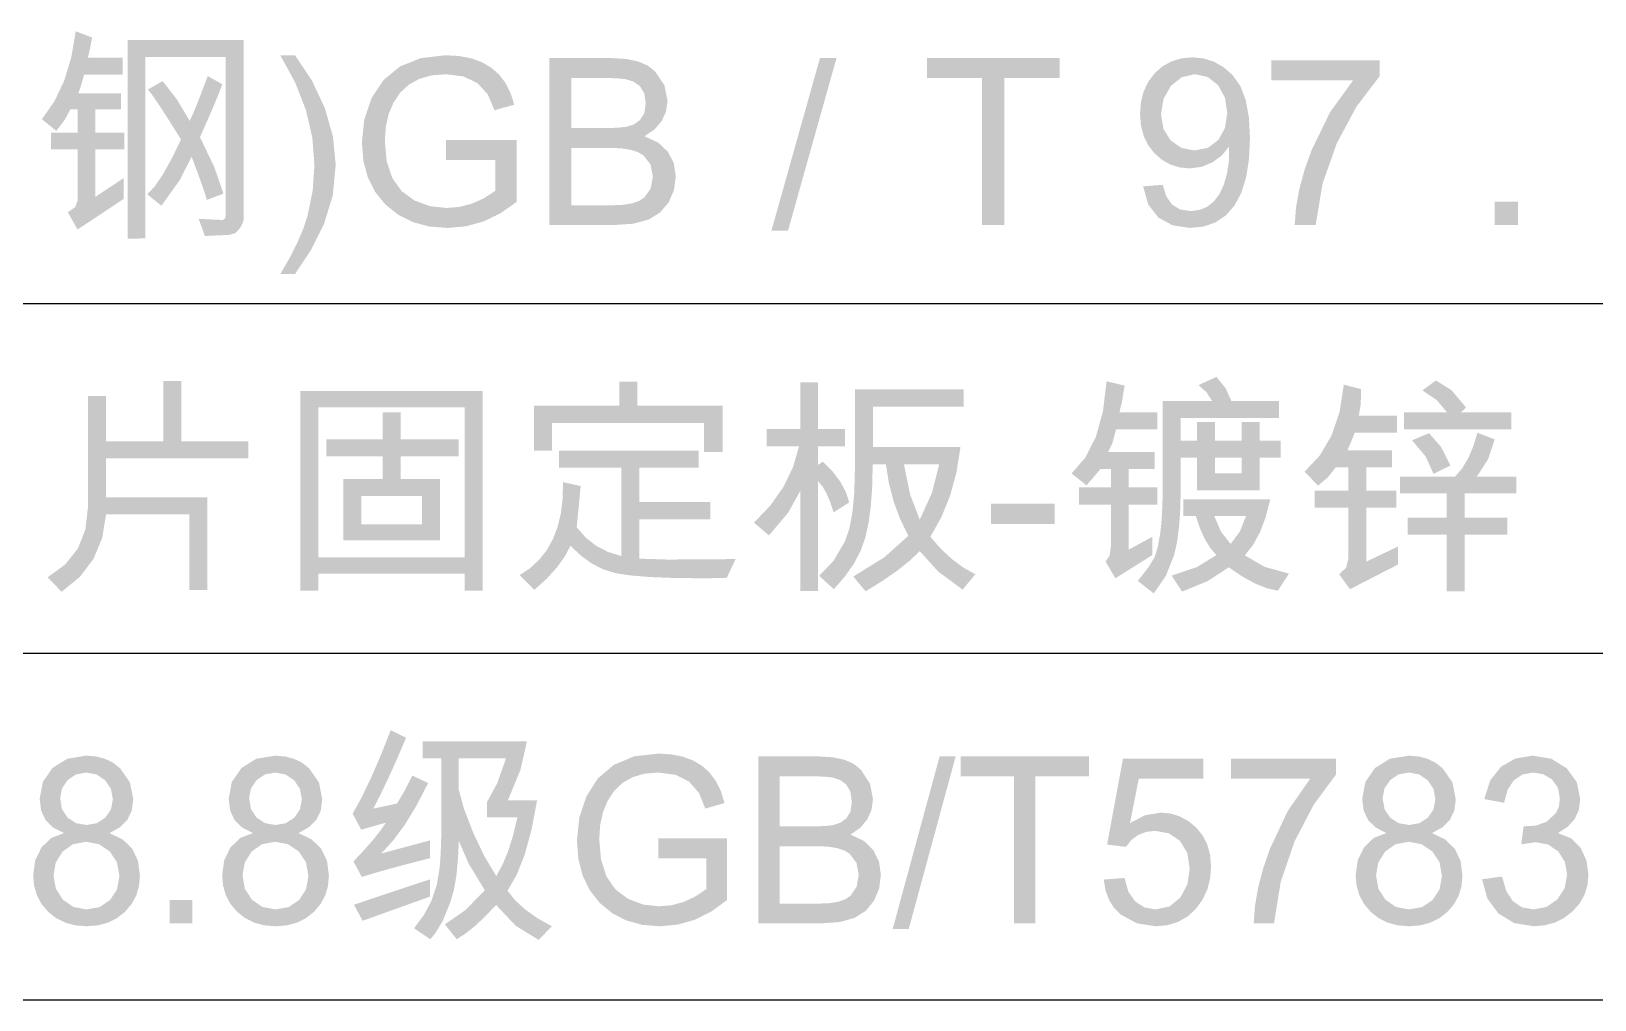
# Model space of a CAD drawing. Extents: x 3 to 592, y 5 to 207.
# Drawn here: x 422.78 to 439.32, y 182.74 to 192.99 of the extents above; entities that cross this region are included whole.
import ezdxf

# ---------------------------------------------------------------- set-up
doc = ezdxf.new("R2010")
doc.units = 0
doc.layers.get('0').update_dxf_attribs({"linetype": 'CONTINUOUS'})

msp = doc.modelspace()

# ---------------------------------------------------------------- hatches: boundary and pattern name
h = msp.add_hatch(color=7)
h.paths.add_polyline_path([(423.761565, 191.7415), (423.456743, 191.7415), (423.456743, 191.239894), (423.7544, 191.437229), (423.7544, 191.216743), (423.267676, 190.893731), (423.164048, 191.076734), (423.2417, 191.129238), (423.267676, 191.19745), (423.267676, 191.7415), (422.986557, 191.7415), (422.986557, 191.920645), (423.267676, 191.920645), (423.267676, 192.165936), (423.191609, 192.165936), (423.133318, 192.056795), (423.042781, 191.937733), (422.889543, 192.061756), (423.021111, 192.248308), (423.124774, 192.465659), (423.200532, 192.713809), (423.248384, 192.992759), (423.421466, 192.926613), (423.398728, 192.80631), (423.376817, 192.713292), (423.74558, 192.713292), (423.74558, 192.533596), (423.337681, 192.533596), (423.31391, 192.45237), (423.295513, 192.392279), (423.28249, 192.353375), (423.274842, 192.33571), (423.728492, 192.33571), (423.728492, 192.165936), (423.456743, 192.165936), (423.456743, 191.920645), (423.761565, 191.920645)])
h.paths.add_polyline_path([(425.023848, 190.994603), (425.014064, 190.960979), (424.985263, 190.905858), (424.936963, 190.85549), (424.870059, 190.836956), (424.614847, 190.824829), (424.583427, 190.911921), (424.548701, 191.00673), (424.806118, 190.994603), (424.828443, 191.01114), (424.835884, 191.044213), (424.835884, 192.719356), (423.986461, 192.719356), (423.986461, 190.801678), (423.917766, 190.79844), (423.797394, 190.797268), (423.797394, 192.899052), (425.023848, 192.899052)])
h.paths.add_polyline_path([(424.811079, 191.273518), (424.635242, 191.206821), (424.617069, 191.269858), (424.584116, 191.367156), (424.536488, 191.498664), (424.474287, 191.66433), (424.351021, 191.419246), (424.154582, 191.145636), (424.005754, 191.266352), (424.083802, 191.349844), (424.169189, 191.474574), (424.262017, 191.640438), (424.36239, 191.847333), (424.226068, 192.064176), (424.122198, 192.224433), (424.050781, 192.328157), (424.011817, 192.375398), (424.167811, 192.464694), (424.317879, 192.272596), (424.453892, 192.044117), (424.481995, 192.101995), (424.523276, 192.200387), (424.577683, 192.339293), (424.645163, 192.518714), (424.798953, 192.432173), (424.768679, 192.349387), (424.719233, 192.228361), (424.650667, 192.069094), (424.563032, 191.871587), (424.715168, 191.553536)])
h = msp.add_hatch(color=7)
h.dxf.hatch_style = 2
h.paths.add_polyline_path([(425.568796, 192.738648), (425.747734, 192.471033), (425.884091, 192.180267), (425.970425, 191.878615), (425.999295, 191.579443), (425.968703, 191.255742), (425.876925, 190.956018), (425.738777, 190.678619), (425.568796, 190.421891), (425.412802, 190.421891), (425.511487, 190.592526), (425.592498, 190.752206), (425.655733, 190.900931), (425.701087, 191.0387), (425.755933, 191.305489), (425.774399, 191.577238), (425.751773, 191.868702), (425.683931, 192.15939), (425.570923, 192.449355), (425.412802, 192.738648)])
h = msp.add_hatch(color=7)
h.dxf.hatch_style = 2
h.paths.add_polyline_path([(427.915896, 191.187529), (427.744226, 191.066072), (427.564909, 190.979445), (427.377944, 190.927544), (427.18333, 190.910267), (426.989113, 190.925684), (426.814843, 190.972003), (426.660417, 191.049329), (426.525731, 191.157763), (426.416573, 191.291932), (426.338731, 191.446462), (426.292101, 191.621456), (426.276581, 191.817016), (426.301937, 192.059207), (426.378556, 192.284447), (426.50506, 192.476408), (426.67952, 192.619586), (426.900557, 192.708883), (427.166243, 192.738648), (427.308146, 192.730397), (427.435374, 192.705713), (427.547925, 192.664699), (427.6458, 192.607459), (427.728672, 192.533889), (427.796971, 192.443886), (427.850594, 192.337553), (427.889437, 192.214994), (427.678873, 192.156014), (427.609764, 192.322619), (427.501382, 192.442095), (427.353243, 192.514028), (427.166243, 192.538006), (427.015752, 192.52581), (426.885054, 192.489223), (426.774096, 192.428245), (426.682827, 192.342876), (426.61129, 192.237766), (426.560319, 192.117567), (426.529813, 191.982278), (426.519667, 191.831899), (426.539235, 191.615272), (426.598491, 191.438332), (426.696607, 191.300597), (426.832758, 191.201309), (426.994953, 191.141295), (427.171204, 191.121383), (427.307733, 191.132752), (427.439508, 191.166858), (427.566528, 191.223702), (427.688795, 191.303284), (427.688795, 191.631257), (427.166243, 191.631257), (427.166243, 191.842372), (427.915896, 191.842372)])
h = msp.add_hatch(color=7)
h.paths.add_polyline_path([(429.265968, 191.880957), (429.411902, 191.81426), (429.515669, 191.716144), (429.57768, 191.593705), (429.598351, 191.454317), (429.579472, 191.31169), (429.523386, 191.181465), (429.432504, 191.073703), (429.310617, 190.999013), (429.148146, 190.955122), (428.936893, 190.940584), (428.258898, 190.940584), (428.258898, 192.708332), (428.923663, 192.708332), (429.073094, 192.699555), (429.198858, 192.67326), (429.30085, 192.629499), (429.378967, 192.568323), (429.478186, 192.420322), (429.511259, 192.257437), (429.495963, 192.145885), (429.450074, 192.043015), (429.373524, 191.953304)])
h.paths.add_polyline_path([(428.493164, 191.968049), (428.877913, 191.968049), (428.98664, 191.971357), (429.07635, 191.981279), (429.152004, 192.005325), (429.218564, 192.051283), (429.264728, 192.123492), (429.2803, 192.227121), (429.264659, 192.336261), (429.218012, 192.412329), (429.149386, 192.460285), (429.069184, 192.485089), (428.970792, 192.495011), (428.847596, 192.498319), (428.493164, 192.498319)])
h.paths.add_polyline_path([(428.493164, 191.150597), (428.934136, 191.150597), (429.043699, 191.155575), (429.135123, 191.170579), (429.208461, 191.195711), (429.263763, 191.231075), (429.332734, 191.327399), (429.355816, 191.454317), (429.331149, 191.581648), (429.2577, 191.677559), (429.198694, 191.71269), (429.120103, 191.737848), (429.021978, 191.752981), (428.904371, 191.758036), (428.493164, 191.758036)])
h = msp.add_hatch(color=7)
h.dxf.hatch_style = 2
h.paths.add_polyline_path([(431.299172, 192.708332), (430.78599, 190.881604), (430.610704, 190.881604), (431.123885, 192.708332)])
h = msp.add_hatch(color=7)
h.dxf.hatch_style = 2
h.paths.add_polyline_path([(433.660925, 192.498319), (433.074432, 192.498319), (433.074432, 190.940584), (432.839063, 190.940584), (432.839063, 192.498319), (432.256979, 192.498319), (432.256979, 192.708332), (433.660925, 192.708332)])
h = msp.add_hatch(color=7)
h.paths.add_polyline_path([(435.453999, 191.772368), (435.377862, 191.678455), (435.278161, 191.604799), (435.161441, 191.556705), (435.035627, 191.540858), (434.930215, 191.550797), (434.833124, 191.580683), (434.744404, 191.63062), (434.664108, 191.70071), (434.59723, 191.786691), (434.549524, 191.885023), (434.520938, 191.995653), (434.511421, 192.118531), (434.521136, 192.24401), (434.550282, 192.357552), (434.598857, 192.459208), (434.666864, 192.54903), (434.750261, 192.622187), (434.844975, 192.67457), (434.950955, 192.706075), (435.068148, 192.7166), (435.187211, 192.704611), (435.298005, 192.668644), (435.400531, 192.608699), (435.494789, 192.524777), (435.573647, 192.411399), (435.629974, 192.263087), (435.663771, 192.079843), (435.675036, 191.861665), (435.664718, 191.637484), (435.633833, 191.443637), (435.582484, 191.280072), (435.510774, 191.146739), (435.419712, 191.043282), (435.311028, 190.969385), (435.18467, 190.925047), (435.040588, 190.910267), (434.857033, 190.937552), (434.706551, 191.019408), (434.598789, 191.156729), (434.543943, 191.350688), (434.751751, 191.367225), (434.788656, 191.245363), (434.849798, 191.158383), (434.935228, 191.106233), (435.044997, 191.088861), (435.139565, 191.100239), (435.222351, 191.134405), (435.293354, 191.191413), (435.352575, 191.271313), (435.398964, 191.371152), (435.432226, 191.487941), (435.452259, 191.62168)])
h.paths.add_polyline_path([(435.087441, 191.730476), (435.23055, 191.758588), (435.341, 191.842924), (435.411211, 191.970599), (435.434706, 192.128453), (435.410453, 192.288788), (435.338244, 192.420597), (435.228759, 192.508654), (435.092402, 192.538006), (434.953013, 192.506725), (434.837189, 192.413431), (434.75933, 192.275421), (434.733561, 192.111365), (434.758917, 191.958817), (434.835535, 191.83686), (434.949706, 191.757003)])
h = msp.add_hatch(color=7)
h.dxf.hatch_style = 2
h.paths.add_polyline_path([(437.046957, 192.516509), (436.803389, 192.196873), (436.59496, 191.809851), (436.443238, 191.382039), (436.370065, 190.940584), (436.147925, 190.940584), (436.162101, 191.12519), (436.196432, 191.31858), (436.251019, 191.520859), (436.325967, 191.732129), (436.521235, 192.133138), (436.76694, 192.474616), (435.899878, 192.474616), (435.899878, 192.684078), (437.046957, 192.684078)])
h = msp.add_hatch(color=7)
h.dxf.hatch_style = 2
h.paths.add_polyline_path([(438.510931, 190.940584), (438.262884, 190.940584), (438.262884, 191.187529), (438.510931, 191.187529)])
h = msp.add_hatch(color=7)
h.dxf.hatch_style = 2
h.paths.add_polyline_path([(425.074093, 188.471382), (423.567621, 188.471382), (423.567621, 188.059073), (424.640837, 188.059073), (424.640837, 187.076256), (424.450117, 187.076256), (424.450117, 187.878275), (423.569826, 187.878275), (423.528054, 187.626714), (423.435743, 187.406159), (423.292789, 187.21661), (423.099088, 187.058066), (422.950811, 187.211304), (423.137148, 187.347618), (423.270309, 187.515919), (423.350244, 187.716157), (423.376901, 187.948279), (423.376901, 189.130636), (423.567621, 189.130636), (423.567621, 188.651078), (424.176714, 188.651078), (424.176714, 189.291039), (424.366332, 189.291039), (424.366332, 188.651078), (425.074093, 188.651078)])
h = msp.add_hatch(color=7)
h.paths.add_polyline_path([(430.092927, 188.537528), (429.897245, 188.537528), (429.897245, 188.846209), (428.28935, 188.846209), (428.28935, 188.55186), (428.09863, 188.55186), (428.09863, 189.027007), (428.999867, 189.027007), (428.999867, 189.283874), (429.19169, 189.283874), (429.19169, 189.027007), (430.092927, 189.027007)])
h.paths.add_polyline_path([(430.231282, 187.404229), (430.138126, 187.206343), (430.00866, 187.202622), (429.858109, 187.201382), (429.562425, 187.204776), (429.314542, 187.214887), (429.114511, 187.231613), (428.962384, 187.25485), (428.836078, 187.293185), (428.714268, 187.354413), (428.596903, 187.438482), (428.483929, 187.545341), (428.421909, 187.42844), (428.337513, 187.311694), (428.230689, 187.195052), (428.101386, 187.078461), (427.945943, 187.233904), (428.057304, 187.30899), (428.153252, 187.397822), (428.233774, 187.500399), (428.298859, 187.616723), (428.348492, 187.746793), (428.382661, 187.890608), (428.401352, 188.04817), (428.404554, 188.219477), (428.591967, 188.177033), (428.550075, 187.740471), (428.645883, 187.631545), (428.756367, 187.544583), (428.881528, 187.479634), (429.021364, 187.436751), (429.021364, 188.372715), (428.362111, 188.372715), (428.362111, 188.55186), (429.842124, 188.55186), (429.842124, 188.372715), (429.210982, 188.372715), (429.210982, 188.007259), (429.965596, 188.007259), (429.965596, 187.82646), (429.210982, 187.82646), (429.210982, 187.40919), (429.511946, 187.399269)])
h = msp.add_hatch(color=7)
h.paths.add_polyline_path([(435.99912, 188.478548), (435.778634, 188.478548), (435.778634, 188.132385), (435.11442, 188.132385), (435.11442, 188.478548), (434.941889, 188.478548), (434.941889, 188.155536), (434.937566, 187.938185), (434.924664, 187.748326), (434.903287, 187.585958), (434.873539, 187.451083), (434.785206, 187.227634), (434.65636, 187.040979), (434.487688, 187.172719), (434.604752, 187.323201), (434.666833, 187.427381), (434.698597, 187.531491), (434.725813, 187.681491), (434.736751, 187.778427), (434.744692, 187.897223), (434.749532, 188.037826), (434.751169, 188.200184), (434.751169, 189.076617), (435.274823, 189.076617), (435.216463, 189.168325), (435.130405, 189.246391), (435.320023, 189.333483), (435.41683, 189.21442), (435.477671, 189.078821), (435.981481, 189.078821), (435.981481, 188.898023), (434.941889, 188.898023), (434.941889, 188.659347), (435.11442, 188.659347), (435.11442, 188.856131), (435.305691, 188.856131), (435.305691, 188.659347), (435.587914, 188.659347), (435.587914, 188.856131), (435.778634, 188.856131), (435.778634, 188.659347), (435.99912, 188.659347)])
h.paths.add_polyline_path([(435.587914, 188.313183), (435.587914, 188.478548), (435.305691, 188.478548), (435.305691, 188.313183)])
h.paths.add_polyline_path([(434.693291, 187.981903), (434.392879, 187.981903), (434.392879, 187.505653), (434.640926, 187.639598), (434.640926, 187.446673), (434.250665, 187.201382), (434.147588, 187.377771), (434.189274, 187.441712), (434.203261, 187.54038), (434.203261, 187.981903), (433.866468, 187.981903), (433.866468, 188.162702), (434.203261, 188.162702), (434.203261, 188.357832), (434.093018, 188.357832), (433.944741, 188.184199), (433.787093, 188.310979), (433.933958, 188.480787), (434.044649, 188.699999), (434.119166, 188.968613), (434.15751, 189.28663), (434.348231, 189.241981), (434.317362, 189.05567), (434.299517, 188.986493), (434.29366, 188.957003), (434.693291, 188.957003), (434.693291, 188.777858), (434.257831, 188.777858), (434.218695, 188.631855), (434.174598, 188.537528), (434.666833, 188.537528), (434.666833, 188.357832), (434.392879, 188.357832), (434.392879, 188.162702), (434.693291, 188.162702)])
h.paths.add_polyline_path([(436.087315, 187.250992), (435.969906, 187.069091), (435.852497, 187.096376), (435.72682, 187.146812), (435.592875, 187.220399), (435.450661, 187.317137), (435.226592, 187.170721), (434.956221, 187.060271), (434.845978, 187.229494), (435.114213, 187.320307), (435.320023, 187.446673), (435.255617, 187.521096), (435.197929, 187.614587), (435.146855, 187.727199), (435.102293, 187.858982), (434.970001, 187.858982), (434.970001, 188.035922), (435.888877, 188.035922), (435.842368, 187.851024), (435.782217, 187.690724), (435.708423, 187.555021), (435.620987, 187.443917), (435.828519, 187.322443)])
h.paths.add_polyline_path([(435.633113, 187.858982), (435.297974, 187.858982), (435.367496, 187.695271), (435.470505, 187.564633), (435.569172, 187.698578)])
h = msp.add_hatch(color=7)
h.paths.add_polyline_path([(438.439911, 188.777858), (437.304408, 188.777858), (437.304408, 188.957003), (437.760814, 188.957003), (437.652156, 189.087228), (437.500089, 189.190167), (437.643405, 189.296), (437.808081, 189.192165), (437.962007, 189.009368), (437.906335, 188.957003), (438.439911, 188.957003)])
h.paths.add_polyline_path([(437.242671, 187.347454), (436.733349, 187.085627), (436.618145, 187.243826), (436.691594, 187.312108), (436.716261, 187.411395), (436.716261, 187.948279), (436.359625, 187.948279), (436.359625, 188.127424), (436.716261, 188.127424), (436.716261, 188.37492), (436.582316, 188.37492), (436.500047, 188.270395), (436.395454, 188.181994), (436.252689, 188.330271), (436.415142, 188.50256), (436.538632, 188.713504), (436.623054, 188.963101), (436.668305, 189.251352), (436.849104, 189.204499), (436.847726, 189.044922), (436.826504, 188.923379), (437.232198, 188.923379), (437.232198, 188.74258), (436.782958, 188.74258), (436.750781, 188.659967), (436.705788, 188.554616), (437.177628, 188.554616), (437.177628, 188.37492), (436.906981, 188.37492), (436.906981, 188.127424), (437.225033, 188.127424), (437.225033, 187.948279), (436.906981, 187.948279), (436.906981, 187.377771), (437.242671, 187.538175)])
h.paths.add_polyline_path([(438.492277, 188.098761), (437.947125, 188.098761), (437.947125, 187.844099), (438.399672, 187.844099), (438.399672, 187.663301), (437.947125, 187.663301), (437.947125, 187.063027), (437.755853, 187.063027), (437.755853, 187.663301), (437.342441, 187.663301), (437.342441, 187.844099), (437.755853, 187.844099), (437.755853, 188.098761), (437.264169, 188.098761), (437.264169, 188.278457), (437.846252, 188.278457), (437.920158, 188.364851), (437.983987, 188.471038), (438.037791, 188.596965), (438.081621, 188.74258), (438.264625, 188.671473), (438.194414, 188.460909), (438.07666, 188.278457), (438.492277, 188.278457)])
h.paths.add_polyline_path([(437.796092, 188.396417), (437.617498, 188.306018), (437.534884, 188.489641), (437.389846, 188.662103), (437.570093, 188.737619), (437.696735, 188.59203)])
h = msp.add_hatch(color=7)
h.paths.add_polyline_path([(427.55402, 187.071295), (427.364402, 187.071295), (427.364402, 187.250992), (425.815487, 187.250992), (425.815487, 187.071295), (425.625869, 187.071295), (425.625869, 189.183001), (427.55402, 189.183001)])
h.paths.add_polyline_path([(427.364402, 187.421317), (427.364402, 189.011573), (425.815487, 189.011573), (425.815487, 187.421317)])
h.paths.add_polyline_path([(427.302114, 188.49288), (426.68806, 188.49288), (426.68806, 188.251999), (427.104228, 188.251999), (427.104228, 187.602116), (426.078967, 187.602116), (426.078967, 188.251999), (426.49734, 188.251999), (426.49734, 188.49288), (425.89872, 188.49288), (425.89872, 188.673678), (426.49734, 188.673678), (426.49734, 188.957003), (426.68806, 188.957003), (426.68806, 188.673678), (427.302114, 188.673678)])
h.paths.add_polyline_path([(426.912956, 187.77189), (426.912956, 188.0712), (426.269688, 188.0712), (426.269688, 187.77189)])
h = msp.add_hatch(color=7)
h.paths.add_polyline_path([(431.434043, 188.004503), (431.268678, 187.89867), (431.231781, 188.010919), (431.192197, 188.102964), (431.149926, 188.174854), (431.104967, 188.226643), (431.104967, 187.066335), (430.915349, 187.066335), (430.915349, 188.125219), (430.788432, 187.897016), (430.58462, 187.65393), (430.42587, 187.79008), (430.600528, 187.973411), (430.73834, 188.169454), (430.839256, 188.378106), (430.903223, 188.599264), (430.559264, 188.599264), (430.559264, 188.780063), (430.915349, 188.780063), (430.915349, 189.276708), (431.104967, 189.276708), (431.104967, 188.780063), (431.388292, 188.780063), (431.388292, 188.599264), (431.104967, 188.599264), (431.104967, 188.40248), (431.155128, 188.436104), (431.257232, 188.332855), (431.337787, 188.226505), (431.396741, 188.117054)])
h.paths.add_polyline_path([(432.769086, 187.243826), (432.634039, 187.081217), (432.376414, 187.271455), (432.180388, 187.488565), (432.073832, 187.386961), (431.942677, 187.282204), (431.786924, 187.174244), (431.606573, 187.063027), (431.477038, 187.219572), (431.806044, 187.423798), (432.060224, 187.651174), (431.973407, 187.826857), (431.904781, 188.011531), (431.854345, 188.205094), (431.822099, 188.407441), (431.68209, 188.407441), (431.677249, 188.175001), (431.662797, 187.968812), (431.638837, 187.788874), (431.605471, 187.635189), (431.555982, 187.495137), (431.483652, 187.356894), (431.388585, 187.220408), (431.270883, 187.085627), (431.115992, 187.226738), (431.267231, 187.385144), (431.388292, 187.591091), (431.434594, 187.725045), (431.467667, 187.897912), (431.487511, 188.109742), (431.494125, 188.360588), (431.494125, 189.202294), (432.643961, 189.202294), (432.643961, 189.019841), (431.684846, 189.019841), (431.684846, 188.592098), (432.611439, 188.592098), (432.569254, 188.326068), (432.50216, 188.078641), (432.410056, 187.849818), (432.292836, 187.639598), (432.405698, 187.511251), (432.522693, 187.402438), (432.643823, 187.313262)])
h.paths.add_polyline_path([(432.385992, 188.407441), (432.012819, 188.407441), (432.078207, 188.088219), (432.180388, 187.821499), (432.309442, 188.106409)])
h = msp.add_hatch(color=7)
h.dxf.hatch_style = 2
h.paths.add_polyline_path([(433.608597, 187.774646), (432.935012, 187.774646), (432.935012, 187.992376), (433.608597, 187.992376)])
h = msp.add_hatch(color=7)
h.paths.add_polyline_path([(426.99867, 184.23774), (426.783498, 184.18286), (426.591115, 184.131493), (426.421573, 184.083641), (426.274924, 184.039303), (426.187832, 184.204116), (426.300168, 184.323385), (426.394883, 184.431492), (426.471924, 184.528437), (426.531239, 184.61422), (426.269963, 184.539255), (426.179013, 184.708478), (426.274287, 184.88243), (426.373178, 185.087645), (426.475584, 185.324177), (426.5814, 185.592076), (426.74456, 185.512701), (426.644635, 185.280683), (426.553288, 185.078275), (426.470623, 184.905529), (426.396743, 184.762497), (426.648648, 184.816516), (426.726301, 184.947499), (426.810154, 185.111968), (426.977724, 185.033695), (426.857412, 184.799799), (426.734569, 184.597477), (426.609142, 184.426678), (426.481079, 184.28735), (426.99867, 184.426256)])
h.paths.add_polyline_path([(428.286309, 183.516751), (428.147403, 183.372332), (427.903972, 183.522538), (427.696509, 183.742198), (427.581167, 183.620414), (427.473266, 183.519507), (427.372807, 183.43927), (427.27979, 183.379498), (427.155215, 183.537146), (427.371498, 183.687696), (427.577446, 183.898192), (427.407534, 184.177658), (427.302941, 184.41909), (427.293174, 184.227164), (427.277172, 184.055701), (427.250627, 183.904703), (427.213644, 183.774168), (427.131031, 183.57139), (427.053792, 183.443439), (427.000875, 183.379498), (426.828896, 183.495253), (426.931835, 183.6354), (427.01245, 183.786295), (427.068674, 183.9529), (427.100094, 184.140175), (427.108138, 184.249626), (427.114012, 184.380367), (427.117612, 184.532399), (427.118835, 184.705722), (427.118835, 185.295522), (426.920397, 185.295522), (426.920397, 185.475219), (428.023379, 185.475219), (427.955166, 185.174324), (427.821634, 184.850692), (428.130866, 184.850692), (428.07217, 184.540633), (428.000297, 184.277703), (427.915298, 184.061903), (427.817225, 183.893231), (427.899588, 183.79092), (428.005258, 183.694035), (428.134182, 183.602628)])
h.paths.add_polyline_path([(427.922507, 184.670995), (427.600046, 184.670995), (427.600046, 184.831399), (427.71084, 185.035142), (427.801791, 185.295522), (427.300736, 185.295522), (427.300736, 184.967549), (427.356064, 184.763324), (427.45232, 184.512797), (427.571796, 184.259858), (427.698713, 184.048673), (427.765385, 184.169398), (427.824873, 184.313326), (427.87723, 184.480508)])
h.paths.add_polyline_path([(426.99867, 183.831495), (426.284295, 183.574628), (426.192793, 183.744954), (426.432348, 183.825664), (426.646581, 183.897434), (426.83539, 183.960212), (426.99867, 184.013947)])
h = msp.add_hatch(color=7)
h.paths.add_polyline_path([(423.605636, 184.503426), (423.746394, 184.435118), (423.846999, 184.33689), (423.9074, 184.208793), (423.927546, 184.050878), (423.917632, 183.941522), (423.887927, 183.841623), (423.838481, 183.751129), (423.769347, 183.669989), (423.684477, 183.602792), (423.588548, 183.554922), (423.481458, 183.526276), (423.363101, 183.516751), (423.243634, 183.526371), (423.135794, 183.555267), (423.039633, 183.60349), (422.955202, 183.671091), (422.886154, 183.753033), (422.836897, 183.844999), (422.807382, 183.946888), (422.797554, 184.058595), (422.819534, 184.215278), (422.885749, 184.351291), (422.989102, 184.452163), (423.123874, 184.503426), (423.011099, 184.56095), (422.930673, 184.638405), (422.882493, 184.740147), (422.866456, 184.866126), (422.900356, 185.045408), (423.002055, 185.192445), (423.159014, 185.290424), (423.35814, 185.323083), (423.464473, 185.314617), (423.560161, 185.289252), (423.6451, 185.247041), (423.719186, 185.188035), (423.822401, 185.038656), (423.85699, 184.861165), (423.841281, 184.741387), (423.794152, 184.642539), (423.715603, 184.564671)])
h.paths.add_polyline_path([(423.363101, 184.588864), (423.471828, 184.608295), (423.561539, 184.666586), (423.621346, 184.753953), (423.641465, 184.861165), (423.620932, 184.971063), (423.559885, 185.062358), (423.469417, 185.123888), (423.360345, 185.144489), (423.250309, 185.124232), (423.161356, 185.063461), (423.102583, 184.975404), (423.083084, 184.873291), (423.103065, 184.755538), (423.163561, 184.665483), (423.253823, 184.60795)])
h.paths.add_polyline_path([(423.363101, 183.695344), (423.499527, 183.719873), (423.611148, 183.794012), (423.685562, 183.907769), (423.710367, 184.050878), (423.684735, 184.194677), (423.607841, 184.309949), (423.494153, 184.385879), (423.35814, 184.411373), (423.219096, 184.385328), (423.108991, 184.307193), (423.037057, 184.192265), (423.01308, 184.055839), (423.037609, 183.914797), (423.111747, 183.798973), (423.223782, 183.721114)])
h = msp.add_hatch(color=7)
h.paths.add_polyline_path([(425.605738, 184.503426), (425.746496, 184.435118), (425.847101, 184.33689), (425.907502, 184.208793), (425.927647, 184.050878), (425.917734, 183.941522), (425.888029, 183.841623), (425.838583, 183.751129), (425.769449, 183.669989), (425.684579, 183.602792), (425.58865, 183.554922), (425.481559, 183.526276), (425.363203, 183.516751), (425.243736, 183.526371), (425.135896, 183.555267), (425.039734, 183.60349), (424.955304, 183.671091), (424.886255, 183.753033), (424.836999, 183.844999), (424.807483, 183.946888), (424.797656, 184.058595), (424.819636, 184.215278), (424.88585, 184.351291), (424.989203, 184.452163), (425.123975, 184.503426), (425.0112, 184.56095), (424.930775, 184.638405), (424.882595, 184.740147), (424.866558, 184.866126), (424.900458, 185.045408), (425.002157, 185.192445), (425.159115, 185.290424), (425.358242, 185.323083), (425.464575, 185.314617), (425.560262, 185.289252), (425.645201, 185.247041), (425.719288, 185.188035), (425.822503, 185.038656), (425.857092, 184.861165), (425.841382, 184.741387), (425.794253, 184.642539), (425.715705, 184.564671)])
h.paths.add_polyline_path([(425.363203, 184.588864), (425.47193, 184.608295), (425.56164, 184.666586), (425.621447, 184.753953), (425.641567, 184.861165), (425.621034, 184.971063), (425.559987, 185.062358), (425.469519, 185.123888), (425.360447, 185.144489), (425.25041, 185.124232), (425.161458, 185.063461), (425.102685, 184.975404), (425.083186, 184.873291), (425.103167, 184.755538), (425.163663, 184.665483), (425.253924, 184.60795)])
h.paths.add_polyline_path([(425.363203, 183.695344), (425.499629, 183.719873), (425.61125, 183.794012), (425.685664, 183.907769), (425.710469, 184.050878), (425.684837, 184.194677), (425.607943, 184.309949), (425.494254, 184.385879), (425.358242, 184.411373), (425.219198, 184.385328), (425.109093, 184.307193), (425.037159, 184.192265), (425.013181, 184.055839), (425.03771, 183.914797), (425.111849, 183.798973), (425.223883, 183.721114)])
h = msp.add_hatch(color=7)
h.dxf.hatch_style = 2
h.paths.add_polyline_path([(430.140463, 183.794012), (429.974271, 183.672555), (429.800639, 183.585928), (429.619564, 183.534028), (429.431049, 183.516751), (429.242964, 183.532167), (429.073999, 183.578487), (428.924258, 183.655812), (428.793844, 183.764246), (428.688217, 183.898416), (428.61277, 184.052945), (428.567501, 184.227939), (428.552412, 184.4235), (428.577216, 184.66569), (428.65163, 184.89093), (428.774069, 185.082891), (428.943223, 185.226069), (429.156957, 185.315366), (429.414512, 185.345132), (429.55167, 185.336881), (429.674617, 185.312197), (429.783405, 185.271183), (429.878084, 185.213942), (429.958596, 185.140372), (430.024845, 185.050369), (430.076832, 184.944036), (430.114556, 184.821477), (429.910606, 184.762497), (429.843633, 184.929102), (429.738627, 185.048578), (429.595587, 185.120512), (429.414512, 185.144489), (429.268673, 185.132294), (429.142005, 185.095707), (429.034458, 185.034729), (428.945979, 184.949359), (428.876931, 184.844249), (428.827675, 184.72405), (428.798159, 184.588761), (428.788332, 184.438383), (428.807349, 184.221755), (428.864399, 184.044815), (428.959346, 183.90708), (429.0915, 183.807792), (429.248665, 183.747779), (429.419473, 183.727866), (429.551558, 183.739235), (429.679096, 183.773341), (429.802086, 183.830185), (429.920528, 183.909767), (429.920528, 184.23774), (429.414512, 184.23774), (429.414512, 184.448856), (430.140463, 184.448856)])
h = msp.add_hatch(color=7)
h.paths.add_polyline_path([(431.447884, 184.487441), (431.588857, 184.420744), (431.689316, 184.322627), (431.749123, 184.200189), (431.769243, 184.0608), (431.751052, 183.918173), (431.696482, 183.787949), (431.60877, 183.680186), (431.490879, 183.605496), (431.333645, 183.561606), (431.129282, 183.547067), (430.472233, 183.547067), (430.472233, 185.314815), (431.116604, 185.314815), (431.261306, 185.306039), (431.38291, 185.279744), (431.481465, 185.235982), (431.557025, 185.174806), (431.653281, 185.026805), (431.685458, 184.863921), (431.670575, 184.752369), (431.625927, 184.649498), (431.551788, 184.559788)])
h.paths.add_polyline_path([(430.699334, 184.574533), (431.071955, 184.574533), (431.177237, 184.57784), (431.264329, 184.587762), (431.337779, 184.611809), (431.402133, 184.657766), (431.446782, 184.729975), (431.461664, 184.833604), (431.446506, 184.942745), (431.401582, 185.018812), (431.335436, 185.066768), (431.257715, 185.091573), (431.161803, 185.101495), (431.042741, 185.104802), (430.699334, 185.104802)])
h.paths.add_polyline_path([(430.699334, 183.757081), (431.126526, 183.757081), (431.232583, 183.762059), (431.320967, 183.777062), (431.391781, 183.802194), (431.445128, 183.837558), (431.512101, 183.933883), (431.534425, 184.0608), (431.510516, 184.188131), (431.439065, 184.284042), (431.382109, 184.319174), (431.306291, 184.344331), (431.211559, 184.359464), (431.097862, 184.36452), (430.699334, 184.36452)])
h = msp.add_hatch(color=7)
h.dxf.hatch_style = 2
h.paths.add_polyline_path([(432.560211, 185.314815), (432.063566, 183.488087), (431.893792, 183.488087), (432.390437, 185.314815)])
h = msp.add_hatch(color=7)
h.dxf.hatch_style = 2
h.paths.add_polyline_path([(433.972706, 185.104802), (433.404403, 185.104802), (433.404403, 183.547067), (433.176751, 183.547067), (433.176751, 185.104802), (432.612858, 185.104802), (432.612858, 185.314815), (433.972706, 185.314815)])
h = msp.add_hatch(color=7)
h.paths.add_polyline_path([(437.601551, 184.503426), (437.742309, 184.435118), (437.842915, 184.33689), (437.903316, 184.208793), (437.923461, 184.050878), (437.913548, 183.941522), (437.883842, 183.841623), (437.834397, 183.751129), (437.765262, 183.669989), (437.680392, 183.602792), (437.584464, 183.554922), (437.477373, 183.526276), (437.359017, 183.516751), (437.239549, 183.526371), (437.131709, 183.555267), (437.035548, 183.60349), (436.951117, 183.671091), (436.882069, 183.753033), (436.832813, 183.844999), (436.803297, 183.946888), (436.79347, 184.058595), (436.815449, 184.215278), (436.881664, 184.351291), (436.985017, 184.452163), (437.119789, 184.503426), (437.007014, 184.56095), (436.926588, 184.638405), (436.878408, 184.740147), (436.862372, 184.866126), (436.896271, 185.045408), (436.997971, 185.192445), (437.154929, 185.290424), (437.354056, 185.323083), (437.460388, 185.314617), (437.556076, 185.289252), (437.641015, 185.247041), (437.715102, 185.188035), (437.818317, 185.038656), (437.852905, 184.861165), (437.837196, 184.741387), (437.790067, 184.642539), (437.711519, 184.564671)])
h.paths.add_polyline_path([(437.359017, 184.588864), (437.467744, 184.608295), (437.557454, 184.666586), (437.617261, 184.753953), (437.63738, 184.861165), (437.616847, 184.971063), (437.5558, 185.062358), (437.465332, 185.123888), (437.35626, 185.144489), (437.246224, 185.124232), (437.157272, 185.063461), (437.098498, 184.975404), (437.078999, 184.873291), (437.098981, 184.755538), (437.159477, 184.665483), (437.249738, 184.60795)])
h.paths.add_polyline_path([(437.359017, 183.695344), (437.495442, 183.719873), (437.607063, 183.794012), (437.681477, 183.907769), (437.706282, 184.050878), (437.680651, 184.194677), (437.603756, 184.309949), (437.490068, 184.385879), (437.354056, 184.411373), (437.215012, 184.385328), (437.104906, 184.307193), (437.032973, 184.192265), (437.008995, 184.055839), (437.033524, 183.914797), (437.107662, 183.798973), (437.219697, 183.721114)])
h = msp.add_hatch(color=7)
h.dxf.hatch_style = 2
h.paths.add_polyline_path([(438.934952, 184.503426), (439.074341, 184.448029), (439.175282, 184.344676), (439.236329, 184.211695), (439.256862, 184.067966), (439.246217, 183.95271), (439.214281, 183.848307), (439.161054, 183.754652), (439.086537, 183.671642), (438.997136, 183.603722), (438.899261, 183.555336), (438.792911, 183.52638), (438.678086, 183.516751), (438.470622, 183.550719), (438.30326, 183.652901), (438.186678, 183.811306), (438.13128, 184.013947), (438.342396, 184.043712), (438.386769, 183.890681), (438.4576, 183.781885), (438.554407, 183.716911), (438.678086, 183.695344), (438.814374, 183.721872), (438.928338, 183.801729), (439.005232, 183.920378), (439.030864, 184.063005), (439.007437, 184.198535), (438.937708, 184.308847), (438.830221, 184.382296), (438.694623, 184.406963), (438.545794, 184.383812), (438.570599, 184.574533), (438.703993, 184.582801), (438.813685, 184.623591), (438.914557, 184.717298), (438.944599, 184.785442), (438.954796, 184.868882), (438.933437, 184.98505), (438.869909, 185.07228), (438.778201, 185.126368), (438.673676, 185.144489), (438.557577, 185.123543), (438.465868, 185.061256), (438.40048, 184.960521), (438.364445, 184.824233), (438.153329, 184.863921), (438.219199, 185.065114), (438.334679, 185.20843), (438.488055, 185.294282), (438.668715, 185.323083), (438.865155, 185.289666), (439.026454, 185.189689), (439.133872, 185.041688), (439.16977, 184.863921), (439.155094, 184.748674), (439.111066, 184.650945), (439.037685, 184.570683)])
h = msp.add_hatch(color=7)
h.dxf.hatch_style = 2
h.paths.add_polyline_path([(434.405582, 184.609259), (434.56509, 184.692355), (434.730799, 184.720054), (434.834144, 184.710252), (434.930822, 184.680917), (435.020782, 184.632152), (435.103972, 184.56406), (435.173511, 184.479414), (435.22331, 184.381745), (435.253265, 184.271054), (435.263273, 184.147341), (435.253153, 184.020837), (435.222828, 183.904255), (435.172349, 183.797595), (435.101767, 183.700857), (435.014529, 183.620233), (434.914836, 183.562708), (434.802638, 183.528231), (434.677883, 183.516751), (434.477654, 183.547825), (434.306364, 183.641325), (434.236273, 183.711287), (434.183029, 183.796286), (434.146528, 183.896271), (434.126667, 184.011191), (434.346602, 184.028278), (434.388632, 183.881862), (434.461255, 183.778027), (434.559234, 183.716015), (434.677883, 183.695344), (434.82299, 183.726419), (434.937505, 183.819919), (435.012195, 183.95917), (435.037275, 184.126946), (435.011712, 184.292724), (434.9353, 184.419641), (434.818649, 184.500257), (434.673473, 184.527128), (434.57776, 184.516492), (434.493984, 184.484616), (434.422093, 184.431553), (434.362036, 184.357354), (434.163048, 184.381607), (434.330617, 185.290561), (435.181693, 185.290561), (435.181693, 185.0811), (434.498187, 185.0811)])
h = msp.add_hatch(color=7)
h.dxf.hatch_style = 2
h.paths.add_polyline_path([(436.585099, 185.122992), (436.349317, 184.803356), (436.147434, 184.416334), (436.00026, 183.988522), (435.929153, 183.547067), (435.714179, 183.547067), (435.727727, 183.731673), (435.760963, 183.925063), (435.81394, 184.127342), (435.886709, 184.338613), (436.075707, 184.739622), (436.313901, 185.0811), (435.473849, 185.0811), (435.473849, 185.290561), (436.585099, 185.290561)])
h = msp.add_hatch(color=7)
h.dxf.hatch_style = 2
h.paths.add_polyline_path([(424.483733, 183.547067), (424.243403, 183.547067), (424.243403, 183.794012), (424.483733, 183.794012)])

# ---------------------------------------------------------------- linework, layer by layer
at = {"color": 7}
for points in [[(302.115348, 190.111944), (473.988681, 190.111944)], [(302.115348, 186.407778), (473.988681, 186.407778)], [(302.115348, 182.738889), (473.988681, 182.738889)]]:
    msp.add_lwpolyline(points, dxfattribs=at)

doc.saveas('drawing.dxf')
